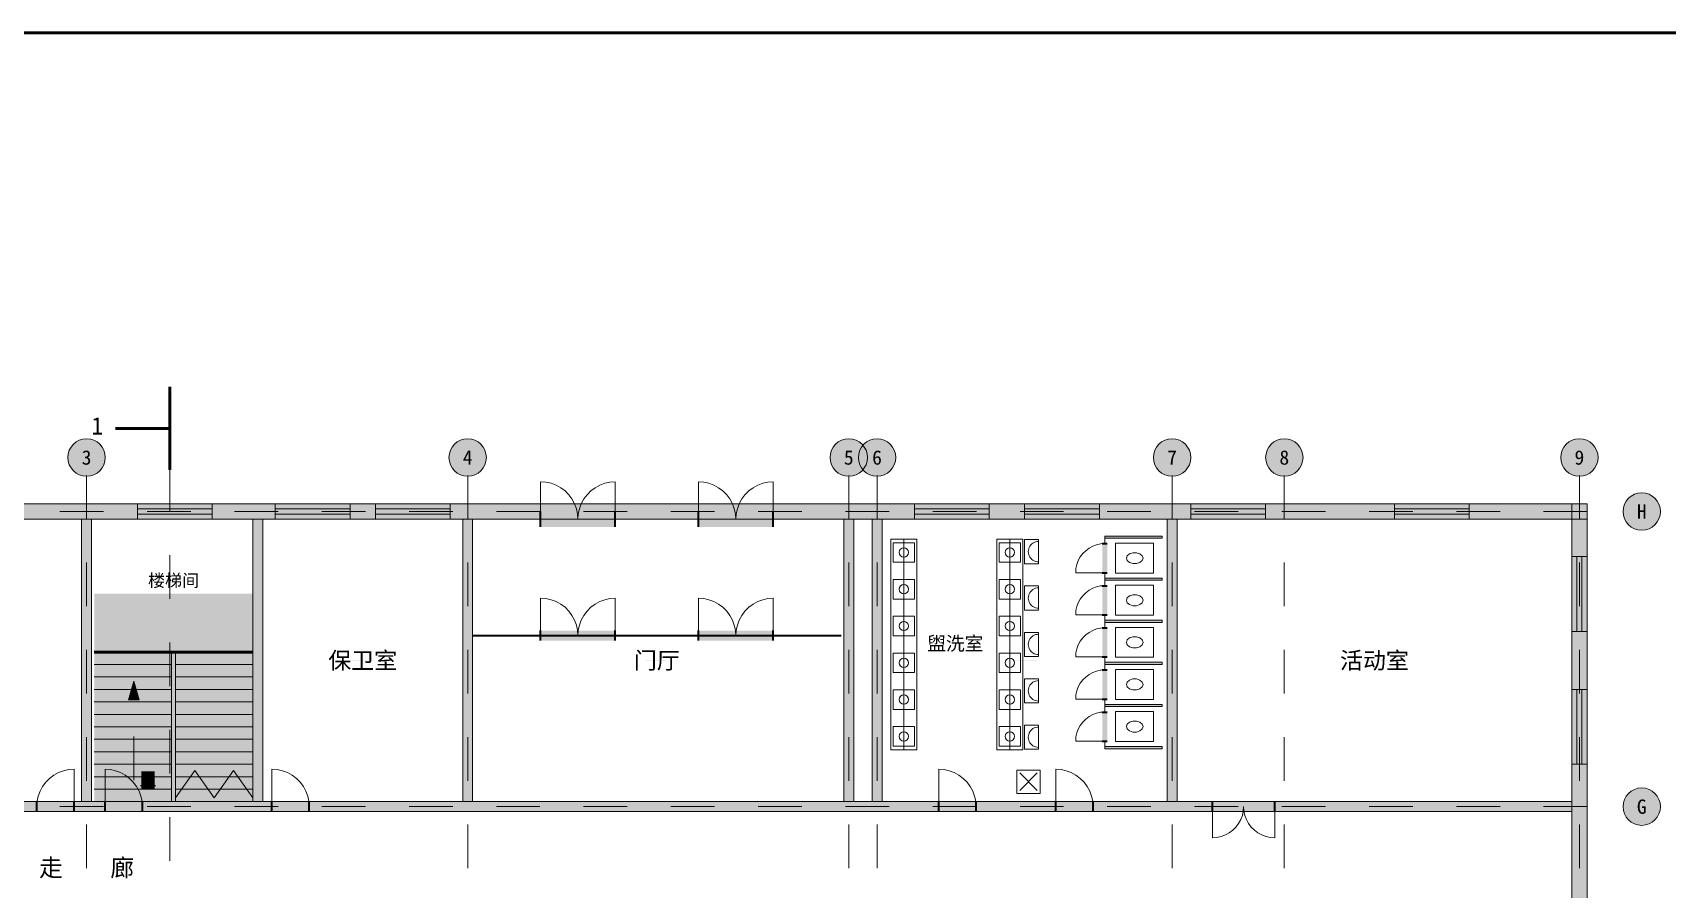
# Model space of a CAD drawing. Header units: millimetres. Extents: x -765001 to 8514001, y -765001 to 8412001.
# Drawn here: x 34744 to 74075, y 66991 to 87600 of the extents above; entities that cross this region are included whole.
import ezdxf
from ezdxf.enums import TextEntityAlignment as Align

# ---------------------------------------------------------------- set-up
doc = ezdxf.new("R2010")
doc.units = ezdxf.units.MM
doc.header["$LTSCALE"] = 3000
doc.linetypes.add('DASHED', pattern=[0.7, 0.35, -0.35])
for name, color, linetype, lineweight in [('A-ANNO-TEXT', 7, 'CONTINUOUS', 13), ('A-AXIS', 1, 'DASHED', 13), ('A-DASH', 8, 'DASHED', 9), ('A-DIM', 8, 'CONTINUOUS', 9), ('A-DOOR', 7, 'CONTINUOUS', 35), ('A-FLOR', 7, 'CONTINUOUS', 18), ('A-FURN', 8, 'CONTINUOUS', 13), ('A-HATCH', 8, 'CONTINUOUS', 9), ('A-WALL', 7, 'CONTINUOUS', 50)]:
    doc.layers.add(name, color=color, linetype=linetype, lineweight=lineweight)
doc.styles.add('HZ', font='simsun.ttc')

msp = doc.modelspace()

# ---------------------------------------------------------------- hatches: boundary and pattern name
at = {"layer": 'A-HATCH'}
h = msp.add_hatch(color=7, dxfattribs=at)
h.dxf.hatch_style = 1
h.paths.add_polyline_path([(36490, 77380), (36474.667, 77496.469), (36429.711, 77605), (36358.198, 77698.198), (36265, 77769.711), (36156.469, 77814.667), (36040, 77830), (35923.531, 77814.667), (35815, 77769.711), (35721.802, 77698.198), (35650.289, 77605), (35605.333, 77496.469), (35590, 77380), (35605.333, 77263.531), (35650.289, 77155), (35721.802, 77061.802), (35815, 76990.289), (35923.531, 76945.333), (36040, 76930), (36156.469, 76945.333), (36265, 76990.289), (36358.198, 77061.802), (36429.711, 77155), (36474.667, 77263.531)])
h = msp.add_hatch(color=7, dxfattribs=at)
h.dxf.hatch_style = 1
h.paths.add_polyline_path([(45660, 77380), (45644.667, 77496.469), (45599.711, 77605), (45528.198, 77698.198), (45435, 77769.711), (45326.469, 77814.667), (45210, 77830), (45093.531, 77814.667), (44985, 77769.711), (44891.802, 77698.198), (44820.289, 77605), (44775.333, 77496.469), (44760, 77380), (44775.333, 77263.531), (44820.289, 77155), (44891.802, 77061.802), (44985, 76990.289), (45093.531, 76945.333), (45210, 76930), (45326.469, 76945.333), (45435, 76990.289), (45528.198, 77061.802), (45599.711, 77155), (45644.667, 77263.531)])
h = msp.add_hatch(color=7, dxfattribs=at)
h.dxf.hatch_style = 1
h.paths.add_polyline_path([(54830, 77380), (54814.667, 77496.469), (54769.711, 77605), (54698.198, 77698.198), (54605, 77769.711), (54496.469, 77814.667), (54380, 77830), (54263.531, 77814.667), (54155, 77769.711), (54061.802, 77698.198), (53990.289, 77605), (53945.333, 77496.469), (53930, 77380), (53945.333, 77263.531), (53990.289, 77155), (54061.802, 77061.802), (54155, 76990.289), (54263.531, 76945.333), (54380, 76930), (54496.469, 76945.333), (54605, 76990.289), (54698.198, 77061.802), (54769.711, 77155), (54814.667, 77263.531)])
h = msp.add_hatch(color=7, dxfattribs=at)
h.dxf.hatch_style = 1
h.paths.add_polyline_path([(55510, 77380), (55494.667, 77496.469), (55449.711, 77605), (55378.198, 77698.198), (55285, 77769.711), (55176.469, 77814.667), (55060, 77830), (54943.531, 77814.667), (54835, 77769.711), (54741.802, 77698.198), (54670.289, 77605), (54625.333, 77496.469), (54610, 77380), (54625.333, 77263.531), (54670.289, 77155), (54741.802, 77061.802), (54835, 76990.289), (54943.531, 76945.333), (55060, 76930), (55176.469, 76945.333), (55285, 76990.289), (55378.198, 77061.802), (55449.711, 77155), (55494.667, 77263.531)])
h = msp.add_hatch(color=7, dxfattribs=at)
h.dxf.hatch_style = 1
h.paths.add_polyline_path([(62610, 77380), (62594.667, 77496.469), (62549.711, 77605), (62478.198, 77698.198), (62385, 77769.711), (62276.469, 77814.667), (62160, 77830), (62043.531, 77814.667), (61935, 77769.711), (61841.802, 77698.198), (61770.289, 77605), (61725.333, 77496.469), (61710, 77380), (61725.333, 77263.531), (61770.289, 77155), (61841.802, 77061.802), (61935, 76990.289), (62043.531, 76945.333), (62160, 76930), (62276.469, 76945.333), (62385, 76990.289), (62478.198, 77061.802), (62549.711, 77155), (62594.667, 77263.531)])
h = msp.add_hatch(color=7, dxfattribs=at)
h.dxf.hatch_style = 1
h.paths.add_polyline_path([(65310, 77380), (65294.667, 77496.469), (65249.711, 77605), (65178.198, 77698.198), (65085, 77769.711), (64976.469, 77814.667), (64860, 77830), (64743.531, 77814.667), (64635, 77769.711), (64541.802, 77698.198), (64470.289, 77605), (64425.333, 77496.469), (64410, 77380), (64425.333, 77263.531), (64470.289, 77155), (64541.802, 77061.802), (64635, 76990.289), (64743.531, 76945.333), (64860, 76930), (64976.469, 76945.333), (65085, 76990.289), (65178.198, 77061.802), (65249.711, 77155), (65294.667, 77263.531)])
h = msp.add_hatch(color=7, dxfattribs=at)
h.dxf.hatch_style = 1
h.paths.add_polyline_path([(72410, 77380), (72394.667, 77496.469), (72349.711, 77605), (72278.198, 77698.198), (72185, 77769.711), (72076.469, 77814.667), (71960, 77830), (71843.531, 77814.667), (71735, 77769.711), (71641.802, 77698.198), (71570.289, 77605), (71525.333, 77496.469), (71510, 77380), (71525.333, 77263.531), (71570.289, 77155), (71641.802, 77061.802), (71735, 76990.289), (71843.531, 76945.333), (71960, 76930), (72076.469, 76945.333), (72185, 76990.289), (72278.198, 77061.802), (72349.711, 77155), (72394.667, 77263.531)])
h = msp.add_hatch(color=7, dxfattribs=at)
h.dxf.hatch_style = 1
h.paths.add_polyline_path([(73910, 76080), (73894.667, 76196.469), (73849.711, 76305), (73778.198, 76398.198), (73685, 76469.711), (73576.469, 76514.667), (73460, 76530), (73343.531, 76514.667), (73235, 76469.711), (73141.802, 76398.198), (73070.289, 76305), (73025.333, 76196.469), (73010, 76080), (73025.333, 75963.531), (73070.289, 75855), (73141.802, 75761.802), (73235, 75690.289), (73343.531, 75645.333), (73460, 75630), (73576.469, 75645.333), (73685, 75690.289), (73778.198, 75761.802), (73849.711, 75855), (73894.667, 75963.531)])
h = msp.add_hatch(color=254, dxfattribs=at)
h.dxf.hatch_style = 1
h.paths.add_polyline_path([(17515, 75895), (72145, 75895), (72145, 76265), (17515, 76265)])
h = msp.add_hatch(color=7, dxfattribs=at)
h.dxf.hatch_style = 1
h.paths.add_polyline_path([(37265, 75895), (39065, 75895), (39065, 76265), (37265, 76265)])
h = msp.add_hatch(color=7, dxfattribs=at)
h.dxf.hatch_style = 1
h.paths.add_polyline_path([(40580, 75895), (42380, 75895), (42380, 76265), (40580, 76265)])
h = msp.add_hatch(color=7, dxfattribs=at)
h.dxf.hatch_style = 1
h.paths.add_polyline_path([(42990, 75895), (44790, 75895), (44790, 76265), (42990, 76265)])
h = msp.add_hatch(color=7, dxfattribs=at)
h.dxf.hatch_style = 1
h.paths.add_polyline_path([(46962.5, 75710), (48762.5, 75710), (48762.5, 76080), (46962.5, 76080)])
h = msp.add_hatch(color=7, dxfattribs=at)
h.dxf.hatch_style = 1
h.paths.add_polyline_path([(50762.5, 75710), (52562.5, 75710), (52562.5, 76080), (50762.5, 76080)])
h = msp.add_hatch(color=7, dxfattribs=at)
h.dxf.hatch_style = 1
h.paths.add_polyline_path([(55960, 75895), (57760, 75895), (57760, 76265), (55960, 76265)])
h = msp.add_hatch(color=7, dxfattribs=at)
h.dxf.hatch_style = 1
h.paths.add_polyline_path([(58610, 75895), (60410, 75895), (60410, 76265), (58610, 76265)])
h = msp.add_hatch(color=7, dxfattribs=at)
h.dxf.hatch_style = 1
h.paths.add_polyline_path([(62610, 75895), (64410, 75895), (64410, 76265), (62610, 76265)])
h = msp.add_hatch(color=7, dxfattribs=at)
h.dxf.hatch_style = 1
h.paths.add_polyline_path([(67510, 75895), (69310, 75895), (69310, 76265), (67510, 76265)])
h = msp.add_hatch(color=254, dxfattribs=at)
h.dxf.hatch_style = 1
h.paths.add_polyline_path([(71775, 22315), (72145, 22315), (72145, 76265), (71775, 76265)])
h = msp.add_hatch(color=254, dxfattribs=at)
h.dxf.hatch_style = 1
h.paths.add_polyline_path([(35920, 69100), (36160, 69100), (36160, 75895), (35920, 75895)])
h = msp.add_hatch(color=254, dxfattribs=at)
h.dxf.hatch_style = 1
h.paths.add_polyline_path([(40040, 69100), (40280, 69100), (40280, 75895), (40040, 75895)])
h = msp.add_hatch(color=254, dxfattribs=at)
h.dxf.hatch_style = 1
h.paths.add_polyline_path([(45090, 69100), (45330, 69100), (45330, 75895), (45090, 75895)])
h = msp.add_hatch(color=254, dxfattribs=at)
h.dxf.hatch_style = 1
h.paths.add_polyline_path([(54260, 69100), (54500, 69100), (54500, 75895), (54260, 75895)])
h = msp.add_hatch(color=254, dxfattribs=at)
h.dxf.hatch_style = 1
h.paths.add_polyline_path([(54940, 69100), (55180, 69100), (55180, 75895), (54940, 75895)])
h = msp.add_hatch(color=254, dxfattribs=at)
h.dxf.hatch_style = 1
h.paths.add_polyline_path([(62040, 69100), (62280, 69100), (62280, 75895), (62040, 75895)])
h = msp.add_hatch(color=7, dxfattribs=at)
h.dxf.hatch_style = 1
h.paths.add_polyline_path([(60480, 74608.5), (60600, 74608.5), (60600, 75308.5), (60480, 75308.5)])
h = msp.add_hatch(color=253, dxfattribs=at)
h.dxf.hatch_style = 1
h.paths.add_polyline_path([(60540, 75439), (61920, 75439), (61920, 75491), (60540, 75491)])
h = msp.add_hatch(color=7, dxfattribs=at)
h.dxf.hatch_style = 1
h.paths.add_polyline_path([(71775, 73195), (72145, 73195), (72145, 74995), (71775, 74995)])
h = msp.add_hatch(color=7, dxfattribs=at)
h.dxf.hatch_style = 1
h.paths.add_polyline_path([(37869.32, 74418.1), (38395.68, 74418.1), (38395.68, 74421.9), (37869.32, 74421.9)])
h = msp.add_hatch(color=253, dxfattribs=at)
h.dxf.hatch_style = 1
h.paths.add_polyline_path([(60540, 74426), (61920, 74426), (61920, 74478), (60540, 74478)])
h = msp.add_hatch(color=7, dxfattribs=at)
h.dxf.hatch_style = 1
h.paths.add_polyline_path([(36225, 69100), (40040, 69100), (40040, 74100), (36225, 74100)])
h = msp.add_hatch(color=7, dxfattribs=at)
h.dxf.hatch_style = 1
h.paths.add_polyline_path([(60480, 73595.5), (60600, 73595.5), (60600, 74295.5), (60480, 74295.5)])
h = msp.add_hatch(color=7, dxfattribs=at)
h.dxf.hatch_style = 1
h.paths.add_polyline_path([(46962.5, 72975), (48762.5, 72975), (48762.5, 73215), (46962.5, 73215)])
h = msp.add_hatch(color=7, dxfattribs=at)
h.dxf.hatch_style = 1
h.paths.add_polyline_path([(50762.5, 72975), (52562.5, 72975), (52562.5, 73215), (50762.5, 73215)])
h = msp.add_hatch(color=7, dxfattribs=at)
h.dxf.hatch_style = 1
h.paths.add_polyline_path([(60480, 72582.5), (60600, 72582.5), (60600, 73282.5), (60480, 73282.5)])
h = msp.add_hatch(color=253, dxfattribs=at)
h.dxf.hatch_style = 1
h.paths.add_polyline_path([(60540, 73413), (61920, 73413), (61920, 73465), (60540, 73465)])
h = msp.add_hatch(color=7, dxfattribs=at)
h.dxf.hatch_style = 1
h.paths.add_polyline_path([(42420.707, 72494.935), (42949.293, 72494.935), (42949.293, 72500.065), (42420.707, 72500.065)])
h = msp.add_hatch(color=7, dxfattribs=at)
h.dxf.hatch_style = 1
h.paths.add_polyline_path([(49499.638, 72494.935), (50025.362, 72494.935), (50025.362, 72500.065), (49499.638, 72500.065)])
h = msp.add_hatch(color=7, dxfattribs=at)
h.dxf.hatch_style = 1
h.paths.add_polyline_path([(58378.207, 72494.935), (58906.793, 72494.935), (58906.793, 72500.065), (58378.207, 72500.065)])
h = msp.add_hatch(color=253, dxfattribs=at)
h.dxf.hatch_style = 1
h.paths.add_polyline_path([(60540, 72400), (61920, 72400), (61920, 72452), (60540, 72452)])
h = msp.add_hatch(color=7, dxfattribs=at)
h.dxf.hatch_style = 1
h.paths.add_polyline_path([(66763.207, 72494.935), (67291.793, 72494.935), (67291.793, 72500.065), (66763.207, 72500.065)])
h = msp.add_hatch(color=7, dxfattribs=at)
h.dxf.hatch_style = 1
h.paths.add_polyline_path([(37048.75, 71550), (37308.75, 71550), (37178.75, 72000)])
h = msp.add_hatch(color=7, dxfattribs=at)
h.dxf.hatch_style = 1
h.paths.add_polyline_path([(60480, 71569.5), (60600, 71569.5), (60600, 72269.5), (60480, 72269.5)])
h = msp.add_hatch(color=7, dxfattribs=at)
h.dxf.hatch_style = 1
h.paths.add_polyline_path([(71775, 70000), (72145, 70000), (72145, 71800), (71775, 71800)])
h = msp.add_hatch(color=7, dxfattribs=at)
h.dxf.hatch_style = 1
h.paths.add_polyline_path([(60480, 70556.5), (60600, 70556.5), (60600, 71256.5), (60480, 71256.5)])
h = msp.add_hatch(color=253, dxfattribs=at)
h.dxf.hatch_style = 1
h.paths.add_polyline_path([(60540, 71387), (61920, 71387), (61920, 71439), (60540, 71439)])
h = msp.add_hatch(color=253, dxfattribs=at)
h.dxf.hatch_style = 1
h.paths.add_polyline_path([(60540, 70374), (61920, 70374), (61920, 70426), (60540, 70426)])
h = msp.add_hatch(color=7, dxfattribs=at)
h.dxf.hatch_style = 1
h.paths.add_polyline_path([(37358.75, 69400), (37678.75, 69400), (37678.75, 69832), (37358.75, 69832)])
h = msp.add_hatch(color=7, dxfattribs=at)
h.dxf.hatch_style = 1
h.paths.add_polyline_path([(73910, 68980), (73894.667, 69096.469), (73849.711, 69205), (73778.198, 69298.198), (73685, 69369.711), (73576.469, 69414.667), (73460, 69430), (73343.531, 69414.667), (73235, 69369.711), (73141.802, 69298.198), (73070.289, 69205), (73025.333, 69096.469), (73010, 68980), (73025.333, 68863.531), (73070.289, 68755), (73141.802, 68661.802), (73235, 68590.289), (73343.531, 68545.333), (73460, 68530), (73576.469, 68545.333), (73685, 68590.289), (73778.198, 68661.802), (73849.711, 68755), (73894.667, 68863.531)])
h = msp.add_hatch(color=254, dxfattribs=at)
h.dxf.hatch_style = 1
h.paths.add_polyline_path([(17885, 68860), (71775, 68860), (71775, 69100), (17885, 69100)])
h = msp.add_hatch(color=7, dxfattribs=at)
h.dxf.hatch_style = 1
h.paths.add_polyline_path([(34840, 68860), (35740, 68860), (35740, 69100), (34840, 69100)])
h = msp.add_hatch(color=7, dxfattribs=at)
h.dxf.hatch_style = 1
h.paths.add_polyline_path([(36485, 68860), (37385, 68860), (37385, 69100), (36485, 69100)])
h = msp.add_hatch(color=7, dxfattribs=at)
h.dxf.hatch_style = 1
h.paths.add_polyline_path([(40500, 68860), (41400, 68860), (41400, 69100), (40500, 69100)])
h = msp.add_hatch(color=7, dxfattribs=at)
h.dxf.hatch_style = 1
h.paths.add_polyline_path([(56545, 68860), (57445, 68860), (57445, 69100), (56545, 69100)])
h = msp.add_hatch(color=7, dxfattribs=at)
h.dxf.hatch_style = 1
h.paths.add_polyline_path([(59360, 68860), (60260, 68860), (60260, 69100), (59360, 69100)])
h = msp.add_hatch(color=7, dxfattribs=at)
h.dxf.hatch_style = 1
h.paths.add_polyline_path([(63130, 68860), (64630, 68860), (64630, 69100), (63130, 69100)])

# ---------------------------------------------------------------- linework, layer by layer
at = {"layer": 'A-AXIS'}
msp.add_line((37178.75, 69620), (37178.75, 72000), dxfattribs=at)
msp.add_lwpolyline([(37048.75, 71550), (37308.75, 71550), (37178.75, 72000)], close=True, dxfattribs=at)
at = {"layer": 'A-DASH'}
for p, q in [((38040, 57180), (38040, 78080)), ((36040, 21300), (36040, 77280)), ((45210, 21300), (45210, 77280)), ((54380, 21300), (54380, 77280)), ((55060, 21300), (55060, 77280)), ((62160, 21300), (62160, 77280)), ((64860, 21300), (64860, 77280)), ((71960, 21300), (71960, 77280)), ((16500, 76080), (73160, 76080)), ((16500, 68980), (73160, 68980))]:
    msp.add_line(p, q, dxfattribs=at)
at = {"layer": 'A-DIM'}
for p, q in [((55705, 70350), (55705, 75415)), ((58255, 70350), (58255, 75415)), ((58495, 69370), (58915, 69790)), ((58495, 69790), (58915, 69370))]:
    msp.add_line(p, q, dxfattribs=at)
for points in [[(47862.5, 75895), (47853.339, 76023.083), (47826.044, 76148.559), (47781.169, 76268.874), (47719.628, 76381.577), (47642.675, 76484.375), (47551.875, 76575.175), (47449.077, 76652.128), (47336.374, 76713.669), (47216.059, 76758.544), (47090.583, 76785.839), (46962.5, 76795)], [(48762.5, 76795), (48634.417, 76785.839), (48508.941, 76758.544), (48388.626, 76713.669), (48275.923, 76652.128), (48173.125, 76575.175), (48082.325, 76484.375), (48005.372, 76381.577), (47943.831, 76268.874), (47898.956, 76148.559), (47871.661, 76023.083), (47862.5, 75895)], [(51662.5, 75895), (51653.339, 76023.083), (51626.044, 76148.559), (51581.169, 76268.874), (51519.628, 76381.577), (51442.675, 76484.375), (51351.875, 76575.175), (51249.077, 76652.128), (51136.374, 76713.669), (51016.059, 76758.544), (50890.583, 76785.839), (50762.5, 76795)], [(52562.5, 76795), (52434.417, 76785.839), (52308.941, 76758.544), (52188.626, 76713.669), (52075.923, 76652.128), (51973.125, 76575.175), (51882.325, 76484.375), (51805.372, 76381.577), (51743.831, 76268.874), (51698.956, 76148.559), (51671.661, 76023.083), (51662.5, 75895)], [(58945, 74870), (58910.133, 74872.494), (58875.976, 74879.924), (58843.223, 74892.14), (58812.543, 74908.893), (58784.559, 74929.841), (58759.841, 74954.559), (58738.893, 74982.543), (58722.14, 75013.223), (58709.924, 75045.976), (58702.494, 75080.133), (58700, 75115), (58702.494, 75149.867), (58709.924, 75184.024), (58722.14, 75216.777), (58738.893, 75247.457), (58759.841, 75275.441), (58784.559, 75300.159), (58812.543, 75321.107), (58843.223, 75337.86), (58875.976, 75350.076), (58910.133, 75357.506), (58945, 75360)], [(60540, 75308.5), (60440.38, 75301.375), (60342.787, 75280.145), (60249.209, 75245.242), (60161.551, 75197.377), (60081.597, 75137.525), (60010.975, 75066.903), (59951.123, 74986.949), (59903.258, 74899.291), (59868.355, 74805.713), (59847.125, 74708.12), (59840, 74608.5)], [(47862.5, 73095), (47853.339, 73223.083), (47826.044, 73348.559), (47781.169, 73468.874), (47719.628, 73581.577), (47642.675, 73684.375), (47551.875, 73775.175), (47449.077, 73852.128), (47336.374, 73913.669), (47216.059, 73958.544), (47090.583, 73985.839), (46962.5, 73995)], [(48762.5, 73995), (48634.417, 73985.839), (48508.941, 73958.544), (48388.626, 73913.669), (48275.923, 73852.128), (48173.125, 73775.175), (48082.325, 73684.375), (48005.372, 73581.577), (47943.831, 73468.874), (47898.956, 73348.559), (47871.661, 73223.083), (47862.5, 73095)], [(51662.5, 73095), (51653.339, 73223.083), (51626.044, 73348.559), (51581.169, 73468.874), (51519.628, 73581.577), (51442.675, 73684.375), (51351.875, 73775.175), (51249.077, 73852.128), (51136.374, 73913.669), (51016.059, 73958.544), (50890.583, 73985.839), (50762.5, 73995)], [(52562.5, 73995), (52434.417, 73985.839), (52308.941, 73958.544), (52188.626, 73913.669), (52075.923, 73852.128), (51973.125, 73775.175), (51882.325, 73684.375), (51805.372, 73581.577), (51743.831, 73468.874), (51698.956, 73348.559), (51671.661, 73223.083), (51662.5, 73095)], [(58945, 73753.75), (58910.133, 73756.244), (58875.976, 73763.674), (58843.223, 73775.89), (58812.543, 73792.643), (58784.559, 73813.591), (58759.841, 73838.309), (58738.893, 73866.293), (58722.14, 73896.973), (58709.924, 73929.726), (58702.494, 73963.883), (58700, 73998.75), (58702.494, 74033.617), (58709.924, 74067.774), (58722.14, 74100.527), (58738.893, 74131.207), (58759.841, 74159.191), (58784.559, 74183.909), (58812.543, 74204.857), (58843.223, 74221.61), (58875.976, 74233.826), (58910.133, 74241.256), (58945, 74243.75)], [(60540, 74295.5), (60440.38, 74288.375), (60342.787, 74267.145), (60249.209, 74232.242), (60161.551, 74184.377), (60081.597, 74124.525), (60010.975, 74053.903), (59951.123, 73973.949), (59903.258, 73886.291), (59868.355, 73792.713), (59847.125, 73695.12), (59840, 73595.5)], [(60540, 73282.5), (60440.38, 73275.375), (60342.787, 73254.145), (60249.209, 73219.242), (60161.551, 73171.377), (60081.597, 73111.525), (60010.975, 73040.903), (59951.123, 72960.949), (59903.258, 72873.291), (59868.355, 72779.713), (59847.125, 72682.12), (59840, 72582.5)], [(58945, 72637.5), (58910.133, 72639.994), (58875.976, 72647.424), (58843.223, 72659.64), (58812.543, 72676.393), (58784.559, 72697.341), (58759.841, 72722.059), (58738.893, 72750.043), (58722.14, 72780.723), (58709.924, 72813.476), (58702.494, 72847.633), (58700, 72882.5), (58702.494, 72917.367), (58709.924, 72951.524), (58722.14, 72984.277), (58738.893, 73014.957), (58759.841, 73042.941), (58784.559, 73067.659), (58812.543, 73088.607), (58843.223, 73105.36), (58875.976, 73117.576), (58910.133, 73125.006), (58945, 73127.5)], [(58945, 71521.25), (58910.133, 71523.744), (58875.976, 71531.174), (58843.223, 71543.39), (58812.543, 71560.143), (58784.559, 71581.091), (58759.841, 71605.809), (58738.893, 71633.793), (58722.14, 71664.473), (58709.924, 71697.226), (58702.494, 71731.383), (58700, 71766.25), (58702.494, 71801.117), (58709.924, 71835.274), (58722.14, 71868.027), (58738.893, 71898.707), (58759.841, 71926.691), (58784.559, 71951.409), (58812.543, 71972.357), (58843.223, 71989.11), (58875.976, 72001.326), (58910.133, 72008.756), (58945, 72011.25)], [(60540, 72269.5), (60440.38, 72262.375), (60342.787, 72241.145), (60249.209, 72206.242), (60161.551, 72158.377), (60081.597, 72098.525), (60010.975, 72027.903), (59951.123, 71947.949), (59903.258, 71860.291), (59868.355, 71766.713), (59847.125, 71669.12), (59840, 71569.5)], [(60540, 71256.5), (60440.38, 71249.375), (60342.787, 71228.145), (60249.209, 71193.242), (60161.551, 71145.377), (60081.597, 71085.525), (60010.975, 71014.903), (59951.123, 70934.949), (59903.258, 70847.291), (59868.355, 70753.713), (59847.125, 70656.12), (59840, 70556.5)], [(58945, 70405), (58910.133, 70407.494), (58875.976, 70414.924), (58843.223, 70427.14), (58812.543, 70443.893), (58784.559, 70464.841), (58759.841, 70489.559), (58738.893, 70517.543), (58722.14, 70548.223), (58709.924, 70580.976), (58702.494, 70615.133), (58700, 70650), (58702.494, 70684.867), (58709.924, 70719.024), (58722.14, 70751.777), (58738.893, 70782.457), (58759.841, 70810.441), (58784.559, 70835.159), (58812.543, 70856.107), (58843.223, 70872.86), (58875.976, 70885.076), (58910.133, 70892.506), (58945, 70895)], [(35740, 69880), (35611.917, 69870.839), (35486.441, 69843.544), (35366.126, 69798.669), (35253.423, 69737.128), (35150.625, 69660.175), (35059.825, 69569.375), (34982.872, 69466.577), (34921.331, 69353.874), (34876.456, 69233.559), (34849.161, 69108.083), (34840, 68980)], [(37385, 68980), (37375.839, 69108.083), (37348.544, 69233.559), (37303.669, 69353.874), (37242.128, 69466.577), (37165.175, 69569.375), (37074.375, 69660.175), (36971.577, 69737.128), (36858.874, 69798.669), (36738.559, 69843.544), (36613.083, 69870.839), (36485, 69880)], [(41400, 68980), (41390.839, 69108.083), (41363.544, 69233.559), (41318.669, 69353.874), (41257.128, 69466.577), (41180.175, 69569.375), (41089.375, 69660.175), (40986.577, 69737.128), (40873.874, 69798.669), (40753.559, 69843.544), (40628.083, 69870.839), (40500, 69880)], [(57445, 68980), (57435.839, 69108.083), (57408.544, 69233.559), (57363.669, 69353.874), (57302.128, 69466.577), (57225.175, 69569.375), (57134.375, 69660.175), (57031.577, 69737.128), (56918.874, 69798.669), (56798.559, 69843.544), (56673.083, 69870.839), (56545, 69880)], [(60260, 68980), (60250.839, 69108.083), (60223.544, 69233.559), (60178.669, 69353.874), (60117.128, 69466.577), (60040.175, 69569.375), (59949.375, 69660.175), (59846.577, 69737.128), (59733.874, 69798.669), (59613.559, 69843.544), (59488.083, 69870.839), (59360, 69880)], [(63130, 68230), (63236.736, 68237.634), (63341.299, 68260.38), (63441.561, 68297.776), (63535.481, 68349.06), (63621.146, 68413.188), (63696.812, 68488.854), (63760.94, 68574.519), (63812.224, 68668.439), (63849.62, 68768.701), (63872.366, 68873.264), (63880, 68980)], [(63880, 68980), (63887.634, 68873.264), (63910.38, 68768.701), (63947.776, 68668.439), (63999.06, 68574.519), (64063.188, 68488.854), (64138.854, 68413.188), (64224.519, 68349.06), (64318.439, 68297.776), (64418.701, 68260.38), (64523.264, 68237.634), (64630, 68230)]]:
    msp.add_lwpolyline(points, dxfattribs=at)
for points in [[(55450, 74860), (55960, 74860), (55960, 75330), (55450, 75330)], [(58000, 74860), (58510, 74860), (58510, 75330), (58000, 75330)], [(60800, 74598.5), (61710, 74598.5), (61710, 75318.5), (60800, 75318.5)], [(61460, 74958.5), (61440.194, 75017.074), (61384.698, 75064.047), (61304.504, 75090.115), (61215.496, 75090.115), (61135.302, 75064.047), (61079.806, 75017.074), (61060, 74958.5), (61079.806, 74899.926), (61135.302, 74852.953), (61215.496, 74826.885), (61304.504, 74826.885), (61384.698, 74852.953), (61440.194, 74899.926), (61460, 74958.5)], [(55450, 73975), (55960, 73975), (55960, 74445), (55450, 74445)], [(58000, 73975), (58510, 73975), (58510, 74445), (58000, 74445)], [(60800, 73585.5), (61710, 73585.5), (61710, 74305.5), (60800, 74305.5)], [(61460, 73945.5), (61440.194, 74004.074), (61384.698, 74051.047), (61304.504, 74077.115), (61215.496, 74077.115), (61135.302, 74051.047), (61079.806, 74004.074), (61060, 73945.5), (61079.806, 73886.926), (61135.302, 73839.953), (61215.496, 73813.885), (61304.504, 73813.885), (61384.698, 73839.953), (61440.194, 73886.926), (61460, 73945.5)], [(55450, 73090), (55960, 73090), (55960, 73560), (55450, 73560)], [(58000, 73090), (58510, 73090), (58510, 73560), (58000, 73560)], [(60800, 72572.5), (61710, 72572.5), (61710, 73292.5), (60800, 73292.5)], [(61460, 72932.5), (61440.194, 72991.074), (61384.698, 73038.047), (61304.504, 73064.115), (61215.496, 73064.115), (61135.302, 73038.047), (61079.806, 72991.074), (61060, 72932.5), (61079.806, 72873.926), (61135.302, 72826.953), (61215.496, 72800.885), (61304.504, 72800.885), (61384.698, 72826.953), (61440.194, 72873.926), (61460, 72932.5)], [(55450, 72205), (55960, 72205), (55960, 72675), (55450, 72675)], [(58000, 72205), (58510, 72205), (58510, 72675), (58000, 72675)], [(60800, 71559.5), (61710, 71559.5), (61710, 72279.5), (60800, 72279.5)], [(61460, 71919.5), (61440.194, 71978.074), (61384.698, 72025.047), (61304.504, 72051.115), (61215.496, 72051.115), (61135.302, 72025.047), (61079.806, 71978.074), (61060, 71919.5), (61079.806, 71860.926), (61135.302, 71813.953), (61215.496, 71787.885), (61304.504, 71787.885), (61384.698, 71813.953), (61440.194, 71860.926), (61460, 71919.5)], [(55450, 71320), (55960, 71320), (55960, 71790), (55450, 71790)], [(58000, 71320), (58510, 71320), (58510, 71790), (58000, 71790)], [(60800, 70546.5), (61710, 70546.5), (61710, 71266.5), (60800, 71266.5)], [(55450, 70435), (55960, 70435), (55960, 70905), (55450, 70905)], [(58000, 70435), (58510, 70435), (58510, 70905), (58000, 70905)], [(61460, 70906.5), (61440.194, 70965.074), (61384.698, 71012.047), (61304.504, 71038.115), (61215.496, 71038.115), (61135.302, 71012.047), (61079.806, 70965.074), (61060, 70906.5), (61079.806, 70847.926), (61135.302, 70800.953), (61215.496, 70774.885), (61304.504, 70774.885), (61384.698, 70800.953), (61440.194, 70847.926), (61460, 70906.5)]]:
    msp.add_lwpolyline(points, close=True, dxfattribs=at)
for centre in [(55705, 75095), (58255, 75095), (55705, 74210), (58255, 74210), (55705, 73325), (58255, 73325), (55705, 72440), (58255, 72440), (55705, 71555), (58255, 71555), (55705, 70670), (58255, 70670)]:
    msp.add_circle(centre, 112, dxfattribs=at)
at = {"layer": 'A-DOOR'}
for p, q in [((46962.5, 75710), (46962.5, 76080)), ((48762.5, 75710), (48762.5, 76080)), ((50762.5, 75710), (50762.5, 76080)), ((52562.5, 75710), (52562.5, 76080)), ((60480, 75308.5), (60600, 75308.5)), ((60480, 74608.5), (60600, 74608.5)), ((60480, 74295.5), (60600, 74295.5)), ((60480, 73595.5), (60600, 73595.5)), ((46962.5, 72975), (46962.5, 73215)), ((48762.5, 72975), (48762.5, 73215)), ((50762.5, 72975), (50762.5, 73215)), ((52562.5, 72975), (52562.5, 73215)), ((60480, 73282.5), (60600, 73282.5)), ((45330, 73095), (54195, 73095)), ((60480, 72582.5), (60600, 72582.5)), ((60480, 72269.5), (60600, 72269.5)), ((60480, 71569.5), (60600, 71569.5)), ((60480, 71256.5), (60600, 71256.5)), ((60480, 70556.5), (60600, 70556.5)), ((34840, 68860), (34840, 69100)), ((35740, 68860), (35740, 69100)), ((36485, 68860), (36485, 69100)), ((37385, 68860), (37385, 69100)), ((40500, 68860), (40500, 69100)), ((41400, 68860), (41400, 69100)), ((56545, 68860), (56545, 69100)), ((57445, 68860), (57445, 69100)), ((59360, 68860), (59360, 69100)), ((60260, 68860), (60260, 69100)), ((63130, 68860), (63130, 69100)), ((64630, 68860), (64630, 69100))]:
    msp.add_line(p, q, dxfattribs=at)
at = {"layer": 'A-FLOR'}
for p, q in [((46962.5, 75895), (46962.5, 76795)), ((48762.5, 75895), (48762.5, 76795)), ((50762.5, 75895), (50762.5, 76795)), ((52562.5, 75895), (52562.5, 76795)), ((37265, 76265), (39065, 76265)), ((37265, 75895), (37265, 76265)), ((39065, 75895), (39065, 76265)), ((40580, 76265), (42380, 76265)), ((40580, 75895), (40580, 76265)), ((42380, 75895), (42380, 76265)), ((42990, 76265), (44790, 76265)), ((42990, 75895), (42990, 76265)), ((44790, 75895), (44790, 76265)), ((55960, 76265), (57760, 76265)), ((55960, 75895), (55960, 76265)), ((57760, 75895), (57760, 76265)), ((58610, 76265), (60410, 76265)), ((58610, 75895), (58610, 76265)), ((60410, 75895), (60410, 76265)), ((62610, 76265), (64410, 76265)), ((62610, 75895), (62610, 76265)), ((64410, 75895), (64410, 76265)), ((67510, 76265), (69310, 76265)), ((67510, 75895), (67510, 76265)), ((69310, 75895), (69310, 76265)), ((37265, 75895), (39065, 75895)), ((40580, 75895), (42380, 75895)), ((42990, 75895), (44790, 75895)), ((55960, 75895), (57760, 75895)), ((58610, 75895), (60410, 75895)), ((62610, 75895), (64410, 75895)), ((67510, 75895), (69310, 75895)), ((60540, 75298.5), (60540, 75465)), ((71775, 73195), (71775, 74995)), ((71775, 74995), (72145, 74995)), ((72145, 73195), (72145, 74995)), ((60540, 74608.5), (59840, 74608.5)), ((60540, 74452), (60540, 74618.5)), ((60540, 74285.5), (60540, 74452)), ((46962.5, 73095), (46962.5, 73995)), ((48762.5, 73095), (48762.5, 73995)), ((50762.5, 73095), (50762.5, 73995)), ((52562.5, 73095), (52562.5, 73995)), ((60540, 73595.5), (59840, 73595.5)), ((60540, 73439), (60540, 73605.5)), ((60540, 73272.5), (60540, 73439)), ((71775, 73195), (72145, 73195)), ((38082.5, 69100), (38082.5, 72700)), ((38182.5, 69100), (38182.5, 72700)), ((60540, 72582.5), (59840, 72582.5)), ((60540, 72426), (60540, 72592.5)), ((60540, 72259.5), (60540, 72426)), ((71775, 70000), (71775, 71800)), ((71775, 71800), (72145, 71800)), ((72145, 70000), (72145, 71800)), ((60540, 71569.5), (59840, 71569.5)), ((60540, 71413), (60540, 71579.5)), ((60540, 71246.5), (60540, 71413)), ((60540, 70556.5), (59840, 70556.5)), ((60540, 70400), (60540, 70566.5)), ((35740, 68980), (35740, 69880)), ((36485, 68980), (36485, 69880)), ((38182.5, 69190), (38646.875, 69850)), ((38646.875, 69850), (39111.25, 69190)), ((39111.25, 69190), (39575.625, 69850)), ((39575.625, 69850), (40040, 69190)), ((40500, 68980), (40500, 69880)), ((56545, 68980), (56545, 69880)), ((59360, 68980), (59360, 69880)), ((71775, 70000), (72145, 70000)), ((63130, 68980), (63130, 68230)), ((64630, 68980), (64630, 68230))]:
    msp.add_line(p, q, dxfattribs=at)
for points in [[(17515, 75895), (72145, 75895), (72145, 76265), (17515, 76265)], [(71775, 22315), (72145, 22315), (72145, 76265), (71775, 76265)], [(35920, 69100), (36160, 69100), (36160, 75895), (35920, 75895)], [(40040, 69100), (40280, 69100), (40280, 75895), (40040, 75895)], [(45090, 69100), (45330, 69100), (45330, 75895), (45090, 75895)], [(54260, 69100), (54500, 69100), (54500, 75895), (54260, 75895)], [(54940, 69100), (55180, 69100), (55180, 75895), (54940, 75895)], [(62040, 69100), (62280, 69100), (62280, 75895), (62040, 75895)], [(60540, 75439), (61920, 75439), (61920, 75491), (60540, 75491)], [(60540, 74426), (61920, 74426), (61920, 74478), (60540, 74478)], [(60540, 73413), (61920, 73413), (61920, 73465), (60540, 73465)], [(60540, 72400), (61920, 72400), (61920, 72452), (60540, 72452)], [(60540, 71387), (61920, 71387), (61920, 71439), (60540, 71439)], [(60540, 70374), (61920, 70374), (61920, 70426), (60540, 70426)], [(17885, 68860), (71775, 68860), (71775, 69100), (17885, 69100)]]:
    msp.add_lwpolyline(points, close=True, dxfattribs=at)
at = {"layer": 'A-FURN'}
for p, q in [((37265, 76141.667), (39065, 76141.667)), ((37265, 76018.333), (39065, 76018.333)), ((40580, 76141.667), (42380, 76141.667)), ((40580, 76018.333), (42380, 76018.333)), ((42990, 76141.667), (44790, 76141.667)), ((42990, 76018.333), (44790, 76018.333)), ((55960, 76141.667), (57760, 76141.667)), ((55960, 76018.333), (57760, 76018.333)), ((58610, 76141.667), (60410, 76141.667)), ((58610, 76018.333), (60410, 76018.333)), ((62610, 76141.667), (64410, 76141.667)), ((62610, 76018.333), (64410, 76018.333)), ((67510, 76141.667), (69310, 76141.667)), ((67510, 76018.333), (69310, 76018.333)), ((71898.333, 73195), (71898.333, 74995)), ((72021.667, 73195), (72021.667, 74995)), ((36225, 72700), (38082.5, 72700)), ((36225, 72400), (38082.5, 72400)), ((38182.5, 72400), (40040, 72400)), ((36225, 72100), (38082.5, 72100)), ((38182.5, 72100), (40040, 72100)), ((36225, 71800), (38082.5, 71800)), ((38182.5, 71800), (40040, 71800)), ((71898.333, 70000), (71898.333, 71800)), ((72021.667, 70000), (72021.667, 71800)), ((36225, 71500), (38082.5, 71500)), ((36225, 71200), (38082.5, 71200)), ((38182.5, 71500), (40040, 71500)), ((38182.5, 71200), (40040, 71200)), ((36225, 70900), (38082.5, 70900)), ((38182.5, 70900), (40040, 70900)), ((36225, 70600), (38082.5, 70600)), ((38182.5, 70600), (40040, 70600)), ((36225, 70300), (38082.5, 70300)), ((38182.5, 70300), (40040, 70300)), ((36225, 70000), (38082.5, 70000)), ((36225, 69700), (38082.5, 69700)), ((38182.5, 70000), (40040, 70000)), ((38182.5, 69700), (40040, 69700)), ((36225, 69400), (38082.5, 69400)), ((38182.5, 69400), (40040, 69400)), ((36225, 69100), (38082.5, 69100))]:
    msp.add_line(p, q, dxfattribs=at)
for points in [[(55395, 70350), (56015, 70350), (56015, 75415), (55395, 75415)], [(57945, 70350), (58565, 70350), (58565, 75415), (57945, 75415)], [(58605, 74825), (58945, 74825), (58945, 75405), (58605, 75405)], [(58605, 73708.75), (58945, 73708.75), (58945, 74288.75), (58605, 74288.75)], [(58605, 72592.5), (58945, 72592.5), (58945, 73172.5), (58605, 73172.5)], [(58605, 71476.25), (58945, 71476.25), (58945, 72056.25), (58605, 72056.25)], [(58605, 70360), (58945, 70360), (58945, 70940), (58605, 70940)], [(58425, 69300), (58985, 69300), (58985, 69860), (58425, 69860)]]:
    msp.add_lwpolyline(points, close=True, dxfattribs=at)
for centre in [(36040, 77380), (45210, 77380), (54380, 77380), (55060, 77380), (62160, 77380), (64860, 77380), (71960, 77380), (73460, 76080), (73460, 68980)]:
    msp.add_circle(centre, 450, dxfattribs=at)
at = {"layer": 'A-WALL'}
for p, q in [((38040, 77080), (38040, 79080)), ((38040, 78080), (36740, 78080)), ((36225, 72700), (40040, 72700))]:
    msp.add_line(p, q, dxfattribs=at)
for points in [[(1500, 1500), (124650, 1500), (124650, 87600), (1500, 87600)], [(3750, 1500), (124650, 1500), (124650, 87600), (3750, 87600)]]:
    msp.add_lwpolyline(points, close=True, dxfattribs=at)

# ---------------------------------------------------------------- texts
at = {"layer": 'A-ANNO-TEXT', "style": 'HZ'}
msp.add_text('1', height=420, dxfattribs=at).set_placement((36440, 78140), align=Align.MIDDLE_RIGHT)
for s, height, p in [('3', 345, (36040, 77380)), ('4', 345, (45210, 77380)), ('5', 345, (54380, 77380)), ('6', 345, (55060, 77380)), ('7', 345, (62160, 77380)), ('8', 345, (64860, 77380)), ('9', 345, (71960, 77380)), ('H', 345, (73460, 76080)), ('楼梯间', 300, (38132.5, 74420)), ('保卫室', 405, (42685, 72497.5)), ('盥洗室', 330, (56943.75, 72905.2)), ('活动室', 405, (67027.5, 72497.5)), ('门厅', 405, (49762.5, 72497.5)), ('上', 300, (37518.75, 69630.4)), ('G', 345, (73460, 68980)), ('走    廊', 420, (36040, 67510))]:
    msp.add_text(s, height=height, dxfattribs=at).set_placement(p, align=Align.MIDDLE_CENTER)

doc.saveas('drawing.dxf')
